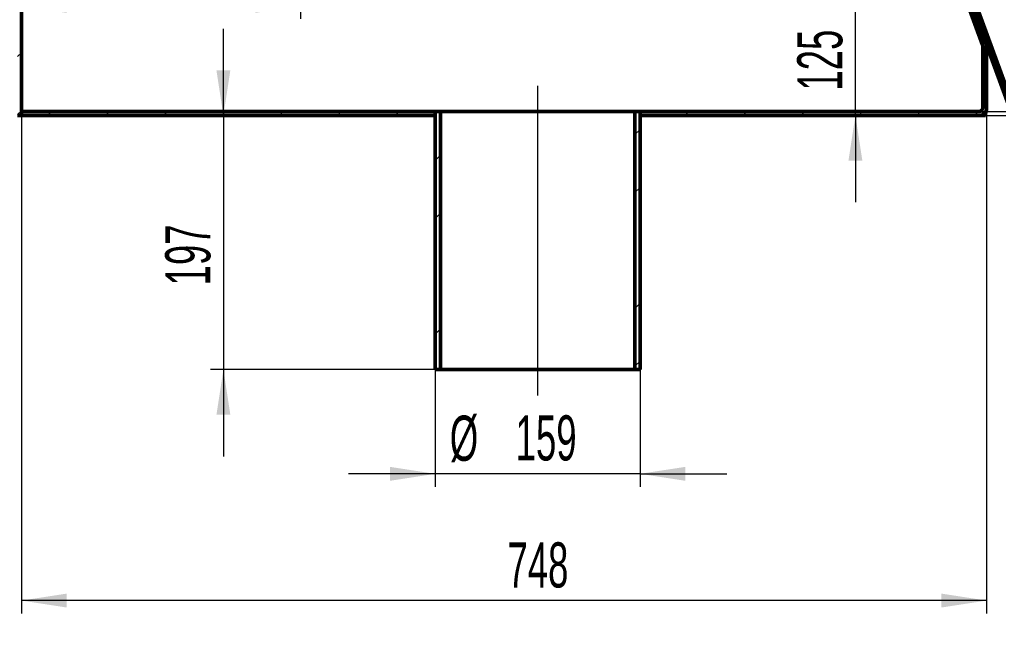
# Model space of a CAD drawing. Header units: millimetres. Extents: x 0 to 594, y 0 to 420.
# Drawn here: x 409.7 to 485.6, y 255.9 to 304.7 of the extents above; entities that cross this region are included whole.
import ezdxf

# ---------------------------------------------------------------- set-up
doc = ezdxf.new("R2010")
doc.units = ezdxf.units.MM
doc.linetypes.add('CENTERX2', pattern=[20.32, 12.7, -2.54, 2.54, -2.54])
doc.styles.add('SLDTEXTSTYLE1', font='TXT', dxfattribs={"width": 0.605})
doc.dimstyles.new('SLDDIMSTYLE0', dxfattribs={"dimtxt": 3.5, "dimasz": 3.5, "dimexe": 0, "dimexo": 0.0625, "dimgap": 0.875, "dimtad": 2, "dimlfac": 10, "dimrnd": 1e-09, "dimzin": 12, "dimdsep": 46, "dimtxsty": 'SLDTEXTSTYLE1', "dimsah": 1, "dimcen": 0.09, "dimadec": 0, "dimazin": 3, "dimtfac": 1, "dimtdec": 3, "dimtofl": 0, "dimtmove": 0, "dimatfit": 3, "dimfxl": 1, "dimfrac": 2, "dimtolj": 1, "dimtzin": 12, "dimarcsym": 0})
doc.dimstyles.new('SLDDIMSTYLE3', dxfattribs={"dimtxt": 3.5, "dimasz": 3.5, "dimexe": 0, "dimexo": 0.0625, "dimgap": 0.875, "dimtad": 2, "dimlfac": 10, "dimrnd": 1e-09, "dimzin": 12, "dimdsep": 46, "dimtxsty": 'SLDTEXTSTYLE1', "dimsah": 1, "dimcen": 0.09, "dimadec": 0, "dimazin": 3, "dimtfac": 1, "dimtdec": 3, "dimtmove": 0, "dimatfit": 0, "dimfxl": 1, "dimfrac": 2, "dimtolj": 1, "dimtzin": 12, "dimarcsym": 0})

# ---------------------------------------------------------------- blocks, each defined once
blk = doc.blocks.new('_D_4')
at = {"color": 7, "linetype": 'Continuous', "lineweight": 0, "transparency": 16777216}
for p, q in [((477.685, 322.423), (477.685, 326.917)), ((477.685, 325.917), (470.954, 325.917)), ((477.685, 325.917), (484.573, 325.917)), ((484.573, 325.917), (503.701, 325.917))]:
    blk.add_line(p, q, dxfattribs=at)
at = {"color": 7, "linetype": 'Continuous', "lineweight": 18, "transparency": 16777216}
for points in [[(477.685, 325.917), (474.185, 326.455), (474.185, 325.378)], [(484.573, 325.917), (488.073, 325.378), (488.073, 326.455)]]:
    blk.add_solid(points, dxfattribs=at)
at = {"color": 7, "linetype": 'Continuous', "lineweight": 18, "transparency": 16777216, "insert": (491.669, 330.428), "char_height": 3.5, "attachment_point": 1, "style": 'SLDTEXTSTYLE1'}
blk.add_mtext('68,88', dxfattribs=at)
blk = doc.blocks.new('_D_5')
at = {"color": 7, "linetype": 'Continuous', "lineweight": 0, "transparency": 16777216}
for p, q in [((498.94, 322.413), (498.94, 329.144)), ((477.695, 322.413), (499.94, 322.413)), ((498.94, 322.413), (498.94, 297.545)), ((484.083, 297.545), (499.94, 297.545)), ((498.94, 297.545), (498.94, 290.814))]:
    blk.add_line(p, q, dxfattribs=at)
at = {"color": 7, "linetype": 'Continuous', "lineweight": 18, "transparency": 16777216}
for points in [[(498.94, 322.413), (499.478, 325.913), (498.401, 325.913)], [(498.94, 297.545), (498.401, 294.045), (499.478, 294.045)]]:
    blk.add_solid(points, dxfattribs=at)
at = {"color": 7, "linetype": 'Continuous', "lineweight": 18, "transparency": 16777216, "insert": (494.428, 307.694), "char_height": 3.5, "attachment_point": 1, "rotation": 90, "style": 'SLDTEXTSTYLE1'}
blk.add_mtext('248,69', dxfattribs=at)
blk = doc.blocks.new('_D_8')
at = {"color": 7, "linetype": 'Continuous', "lineweight": 0, "transparency": 16777216}
for p, q in [((484.183, 362.245), (509.996, 362.245)), ((508.996, 297.245), (508.996, 362.245)), ((484.083, 297.245), (509.996, 297.245))]:
    blk.add_line(p, q, dxfattribs=at)
at = {"color": 7, "linetype": 'Continuous', "lineweight": 18, "transparency": 16777216}
for points in [[(508.996, 362.245), (508.458, 358.745), (509.534, 358.745)], [(508.996, 297.245), (509.534, 300.745), (508.458, 300.745)]]:
    blk.add_solid(points, dxfattribs=at)
at = {"color": 7, "linetype": 'Continuous', "lineweight": 18, "transparency": 16777216, "insert": (504.484, 340.408), "char_height": 3.5, "attachment_point": 1, "rotation": 90, "style": 'SLDTEXTSTYLE1'}
blk.add_mtext('650', dxfattribs=at)
blk = doc.blocks.new('_D_9')
at = {"color": 7, "linetype": 'Continuous', "lineweight": 0, "transparency": 16777216}
for p, q in [((484.673, 297.835), (484.673, 258.639)), ((409.873, 297.235), (409.873, 258.639)), ((484.673, 259.639), (409.873, 259.639))]:
    blk.add_line(p, q, dxfattribs=at)
at = {"color": 7, "linetype": 'Continuous', "lineweight": 18, "transparency": 16777216}
for points in [[(409.873, 259.639), (413.373, 259.101), (413.373, 260.178)], [(484.673, 259.639), (481.173, 260.178), (481.173, 259.101)]]:
    blk.add_solid(points, dxfattribs=at)
at = {"color": 7, "linetype": 'Continuous', "lineweight": 18, "transparency": 16777216, "insert": (447.534, 264.151), "char_height": 3.5, "attachment_point": 1, "style": 'SLDTEXTSTYLE1'}
blk.add_mtext('748', dxfattribs=at)
blk = doc.blocks.new('_D_10')
at = {"color": 7, "linetype": 'Continuous', "lineweight": 0, "transparency": 16777216}
for p, q in [((425.52, 297.245), (425.52, 303.975)), ((425.52, 297.245), (425.52, 277.545)), ((441.927, 277.545), (424.52, 277.545)), ((425.52, 277.545), (425.52, 270.814))]:
    blk.add_line(p, q, dxfattribs=at)
at = {"color": 7, "linetype": 'Continuous', "lineweight": 18, "transparency": 16777216}
for points in [[(425.52, 297.245), (426.058, 300.745), (424.981, 300.745)], [(425.52, 277.545), (424.981, 274.045), (426.058, 274.045)]]:
    blk.add_solid(points, dxfattribs=at)
at = {"color": 7, "linetype": 'Continuous', "lineweight": 18, "transparency": 16777216, "insert": (421.008, 284.075), "char_height": 3.5, "attachment_point": 1, "rotation": 90, "style": 'SLDTEXTSTYLE1'}
blk.add_mtext('197', dxfattribs=at)
blk = doc.blocks.new('_D_11')
at = {"color": 7, "linetype": 'Continuous', "lineweight": 0, "transparency": 16777216}
for p, q in [((441.937, 277.535), (441.937, 268.465)), ((457.809, 277.535), (457.809, 268.465)), ((441.937, 269.465), (435.207, 269.465)), ((457.809, 269.465), (441.937, 269.465)), ((457.809, 269.465), (464.539, 269.465))]:
    blk.add_line(p, q, dxfattribs=at)
at = {"color": 7, "linetype": 'Continuous', "lineweight": 18, "transparency": 16777216}
for points in [[(441.937, 269.465), (438.437, 270.003), (438.437, 268.926)], [(457.809, 269.465), (461.309, 268.926), (461.309, 270.003)]]:
    blk.add_solid(points, dxfattribs=at)
at = {"color": 7, "linetype": 'Continuous', "lineweight": 18, "transparency": 16777216, "char_height": 3.5, "attachment_point": 1, "style": 'SLDTEXTSTYLE1'}
for s, insert in [('%%c', (443.067, 273.976)), ('159', (448.17, 274.001))]:
    blk.add_mtext(s, dxfattribs=dict(at, insert=insert))
blk = doc.blocks.new('_D_12')
at = {"color": 7, "linetype": 'Continuous', "lineweight": 0, "transparency": 16777216}
for p, q in [((431.483, 322.65), (431.483, 304.741)), ((431.483, 305.741), (409.873, 305.741))]:
    blk.add_line(p, q, dxfattribs=at)
at = {"color": 7, "linetype": 'Continuous', "lineweight": 18, "transparency": 16777216}
for points in [[(409.873, 305.741), (413.373, 305.203), (413.373, 306.28)], [(431.483, 305.741), (427.983, 306.28), (427.983, 305.203)]]:
    blk.add_solid(points, dxfattribs=at)
at = {"color": 7, "linetype": 'Continuous', "lineweight": 18, "transparency": 16777216, "insert": (416.896, 310.253), "char_height": 3.5, "attachment_point": 1, "style": 'SLDTEXTSTYLE1'}
blk.add_mtext('216,10', dxfattribs=at)
blk = doc.blocks.new('_D_13')
at = {"color": 7, "linetype": 'Continuous', "lineweight": 0, "transparency": 16777216}
for p, q in [((474.503, 309.745), (474.503, 316.475)), ((456.333, 309.745), (475.503, 309.745)), ((474.503, 297.245), (474.503, 309.745)), ((474.503, 297.245), (474.503, 290.514))]:
    blk.add_line(p, q, dxfattribs=at)
at = {"color": 7, "linetype": 'Continuous', "lineweight": 18, "transparency": 16777216}
for points in [[(474.503, 309.745), (475.041, 313.245), (473.964, 313.245)], [(474.503, 297.245), (473.964, 293.745), (475.041, 293.745)]]:
    blk.add_solid(points, dxfattribs=at)
at = {"color": 7, "linetype": 'Continuous', "lineweight": 18, "transparency": 16777216, "insert": (469.991, 299.175), "char_height": 3.5, "attachment_point": 1, "rotation": 90, "style": 'SLDTEXTSTYLE1'}
blk.add_mtext('125', dxfattribs=at)

msp = doc.modelspace()

# ---------------------------------------------------------------- hatches: boundary and pattern name
at = {"linetype": 'Continuous', "lineweight": 18}
h = msp.add_hatch(dxfattribs=at)
h.set_pattern_fill('ANSI31', style=0)
h.paths.add_polyline_path([(409.573, 352.2446), (409.573, 297.2446), (409.873, 297.2446), (409.873, 352.2446)], flags=0)
h = msp.add_hatch(dxfattribs=at)
h.set_pattern_fill('ANSI31', angle=90, style=0)
h.paths.add_polyline_path([(477.5807, 322.2119), (516.913, 214.1472), (517.101, 214.2156), (477.7687, 322.2803)], flags=0)
h = msp.add_hatch(dxfattribs=at)
h.set_pattern_fill('ANSI31', angle=90, style=0)
edge = h.paths.add_edge_path(flags=0)
edge.add_line((484.6368, 302.8198), (479.2007, 317.7555))
edge.add_line((479.2007, 317.7555), (478.9188, 317.6528))
edge.add_line((478.9188, 317.6528), (484.3549, 302.7172))
edge.add_arc((484.073, 302.6146), 0.3, 0, 20, ccw=False)
edge.add_line((484.373, 302.6146), (484.373, 297.8446))
edge.add_arc((484.073, 297.8446), 0.3, -90, 0, ccw=False)
edge.add_line((484.073, 297.5446), (457.8087, 297.5446))
edge.add_line((457.8087, 297.5446), (457.8087, 297.2446))
edge.add_line((457.8087, 297.2446), (484.073, 297.2446))
edge.add_arc((484.073, 297.8446), 0.6, 270, 360)
edge.add_line((484.673, 297.8446), (484.673, 302.6146))
edge.add_arc((484.073, 302.6146), 0.6, 0, 20)
h = msp.add_hatch(dxfattribs=at)
h.set_pattern_fill('ANSI31', angle=90, style=0)
h.paths.add_polyline_path([(441.9374, 297.2446), (441.9374, 297.5446), (409.873, 297.5446), (409.873, 297.2446)], flags=0)
h = msp.add_hatch(dxfattribs=at)
h.set_pattern_fill('ANSI32', style=0)
h.paths.add_polyline_path([(441.9374, 297.5446), (441.9374, 277.5446), (442.3382, 277.5446), (442.3382, 297.5446)], flags=0)
h = msp.add_hatch(dxfattribs=at)
h.set_pattern_fill('ANSI32', style=0)
h.paths.add_polyline_path([(457.8087, 277.5446), (457.8087, 297.5446), (457.4079, 297.5446), (457.4079, 277.5446)], flags=0)

# ---------------------------------------------------------------- linework, layer by layer
at = {"color": 7, "linetype": 'Continuous', "lineweight": 50}
for p, q in [((409.873, 297.2446), (409.873, 352.2446)), ((516.913, 214.1472), (477.5807, 322.2119)), ((517.101, 214.2156), (477.7687, 322.2803)), ((478.9188, 317.6528), (484.3549, 302.7172)), ((479.2007, 317.7555), (484.6368, 302.8198)), ((484.573, 302.9951), (484.573, 303.0006)), ((484.373, 302.6146), (484.373, 297.8446)), ((484.673, 302.6146), (484.673, 297.8446)), ((409.873, 297.5446), (409.873, 297.2446)), ((441.9374, 297.5446), (409.873, 297.5446)), ((442.3382, 297.5446), (441.9374, 297.5446)), ((441.9374, 277.5446), (441.9374, 297.5446)), ((441.9374, 297.5446), (441.9374, 297.2446)), ((442.3382, 277.5446), (442.3382, 297.5446)), ((457.4079, 297.5446), (442.3382, 297.5446)), ((457.4079, 297.5446), (457.4079, 277.5446)), ((457.8087, 297.5446), (457.4079, 297.5446)), ((457.8087, 297.5446), (457.8087, 277.5446)), ((457.8087, 297.2446), (457.8087, 297.5446)), ((484.073, 297.5446), (457.8087, 297.5446)), ((484.573, 297.2446), (484.573, 297.513)), ((409.873, 297.2446), (409.573, 297.2446)), ((441.9374, 297.2446), (409.873, 297.2446)), ((484.073, 297.2446), (457.8087, 297.2446)), ((484.073, 297.2446), (484.573, 297.2446)), ((442.3382, 277.5446), (441.9374, 277.5446)), ((457.4079, 277.5446), (442.3382, 277.5446)), ((457.8087, 277.5446), (457.4079, 277.5446))]:
    msp.add_line(p, q, dxfattribs=at)
at = {"color": 8, "linetype": 'Continuous', "lineweight": 18}
for p, q in [((517.2772, 214.3162), (478.5531, 320.7099)), ((484.6609, 297.7246), (484.673, 297.7246))]:
    msp.add_line(p, q, dxfattribs=at)
at = {"color": 7, "linetype": 'CENTERX2', "lineweight": 18, "ltscale": 5}
msp.add_line((449.873, 299.5446), (449.873, 275.5446), dxfattribs=at)
at = {"color": 7, "linetype": 'Continuous', "lineweight": 50}
for centre, radius, start, end in [((484.073, 302.6146), 0.3, 0, 20), ((484.073, 302.6146), 0.6, 0, 20), ((484.073, 297.8446), 0.6, 270, 0), ((484.073, 297.8446), 0.3, 270, 0), ((484.193, 297.7246), 0.48, 322.341538, 0)]:
    msp.add_arc(centre, radius, start, end, dxfattribs=at)

# ---------------------------------------------------------------- dimensions: what is measured, and where the dimension line sits
at = {"color": 7, "linetype": 'Continuous', "lineweight": 18}
for base, p1, p2, angle, dimstyle, picture, middle in [((508.996, 362.2446), (484.073, 297.2446), (484.173, 362.2446), 90, 'SLDDIMSTYLE0', '_D_8', (508.996, 344.4181)), ((498.93971, 297.54461), (477.68498, 322.41314), (484.07303, 297.54461), 90, 'SLDDIMSTYLE3', '_D_5', (498.93971, 315.04603)), ((474.5027, 309.7446), (484.073, 297.2446), (456.323, 309.7446), 90, 'SLDDIMSTYLE3', '_D_13', (474.5027, 303.1854)), ((425.5195, 277.5446), (409.873, 297.2446), (441.9374, 277.5446), 90, 'SLDDIMSTYLE3', '_D_10', (425.5195, 288.0851)), ((409.873, 259.6393), (484.673, 297.8446), (409.873, 297.2446), 0, 'SLDDIMSTYLE0', '_D_9', (451.5441, 259.6393))]:
    dim = msp.add_linear_dim(base=base, p1=p1, p2=p2, angle=angle, dimstyle=dimstyle, dxfattribs=at)
    dim.commit()
    dim.dimension.update_dxf_attribs({"geometry": picture, "text_midpoint": middle, "dimtype": 160})
for base, p1, p2, dimstyle, picture, middle in [((484.573, 325.9167), (477.685, 322.4131), (484.573, 297.2446), 'SLDDIMSTYLE3', '_D_4', (497.6849, 325.9167)), ((409.873, 305.7411), (431.4831, 322.6605), (409.873, 297.2446), 'SLDDIMSTYLE0', '_D_12', (424.2485, 305.7411))]:
    dim = msp.add_linear_dim(base=base, p1=p1, p2=p2, dimstyle=dimstyle, dxfattribs=at)
    dim.commit()
    dim.dimension.update_dxf_attribs({"geometry": picture, "text_midpoint": middle, "dimtype": 160})
dim = msp.add_linear_dim(base=(441.9374, 269.4647), p1=(457.8087, 277.5446), p2=(441.9374, 277.5446), text='%%c159', dimstyle='SLDDIMSTYLE3', dxfattribs=at)
dim.commit()
dim.dimension.update_dxf_attribs({"geometry": '_D_11', "text_midpoint": (449.6293, 269.4647), "dimtype": 160})

doc.saveas('drawing.dxf')
